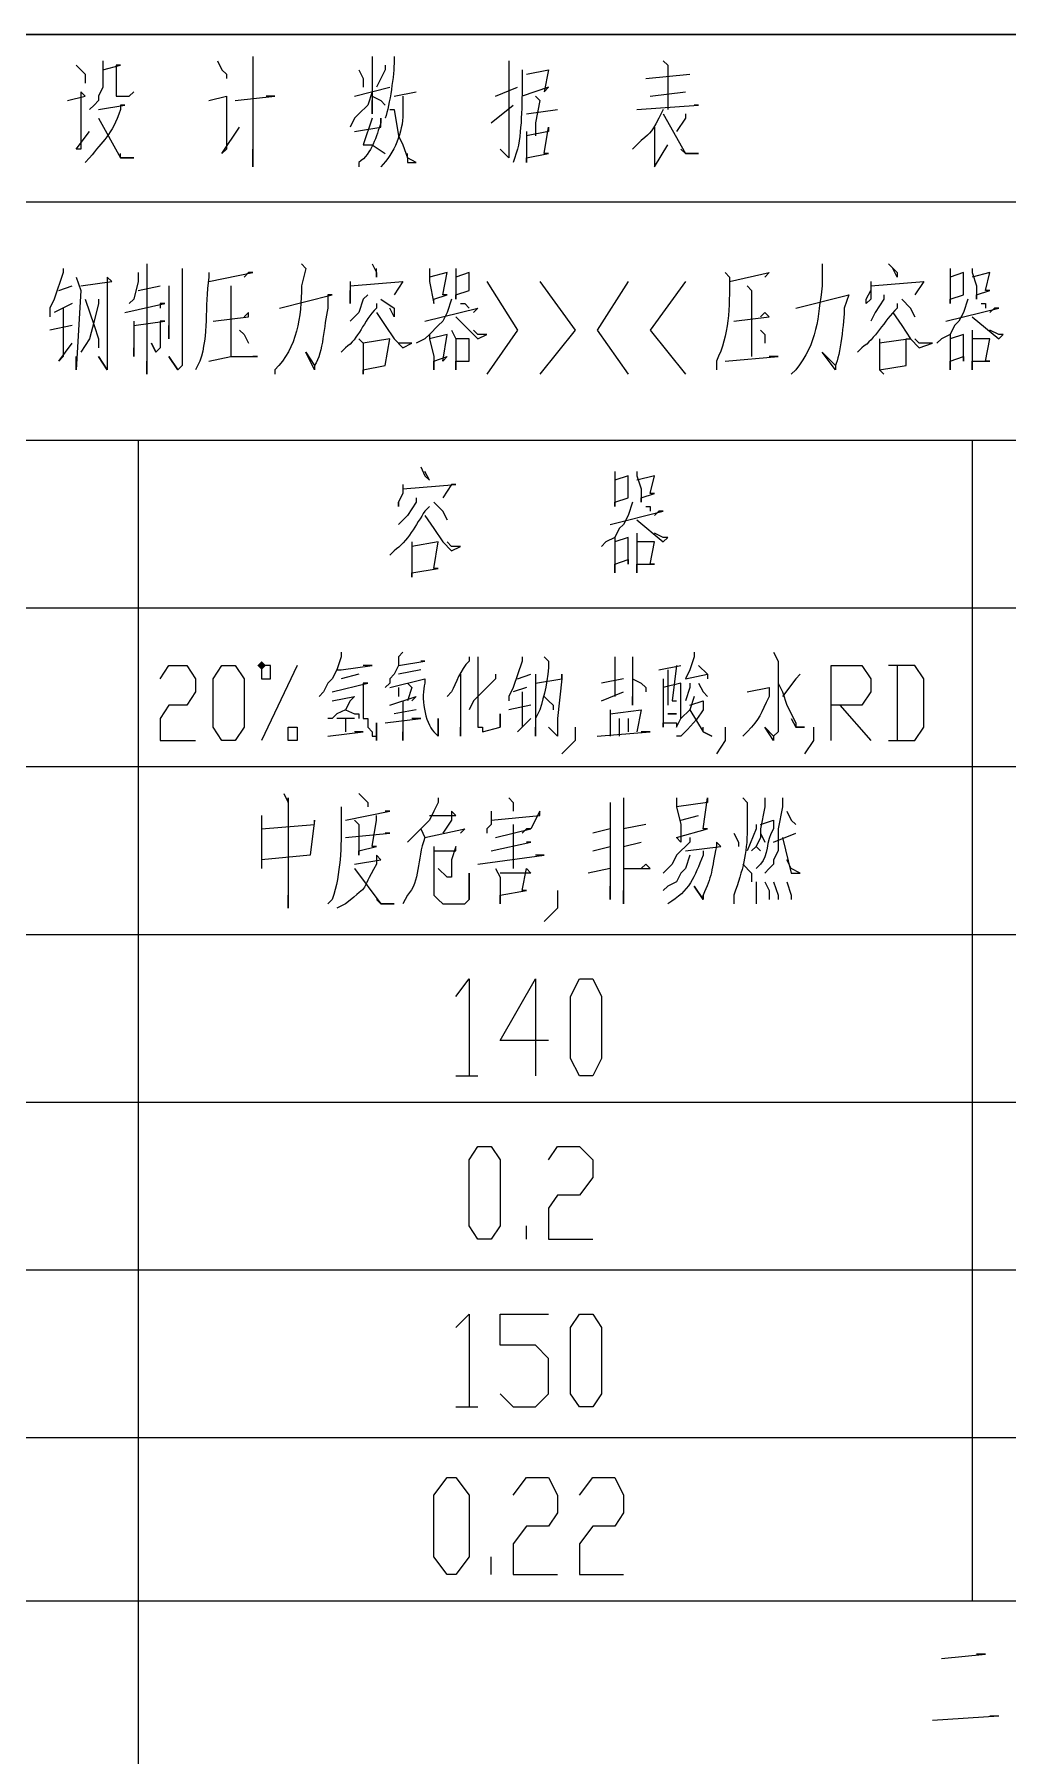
# Model space of a CAD drawing. Extents: x 14941 to 23337, y 2870 to 15192.
# Drawn here: x 22218 to 22831, y 14108 to 15192 of the extents above; entities that cross this region are included whole.
import ezdxf

# ---------------------------------------------------------------- set-up
doc = ezdxf.new("R2010")
doc.units = 0
doc.header["$LTSCALE"] = 8
doc.layers.add('1', color=1, linetype='Continuous')

msp = doc.modelspace()

# ---------------------------------------------------------------- hatches: boundary and pattern name
h = msp.add_hatch(color=0)
h.dxf.hatch_style = 2
h.paths.add_polyline_path([(22360.7, 14791.7), (22358, 14794.5), (22360.7, 14797.2), (22363.5, 14794.5)])

# ---------------------------------------------------------------- linework, layer by layer
at = {"layer": '1', "color": 0, "lineweight": 18}
for points in [[(14941.2, 2869.9), (14941.2, 15192.1), (23334.1, 15192.1)], [(23334.1, 11785.5), (23334.1, 15192.1), (21532, 15192.1), (21532, 10840)]]:
    msp.add_lwpolyline(points, dxfattribs=at)
at = {"layer": '1', "color": 0, "lineweight": 5}
for points in [[(22260.6, 15175.4), (22260.6, 15169.9), (22260.6, 15164.3), (22260.6, 15158.8), (22257.8, 15153.2), (22257.8, 15150.4), (22255.1, 15147.6), (22252.3, 15144.8)], [(22332.9, 15175.4), (22335.7, 15169.9), (22338.5, 15167.1), (22338.5, 15164.3)], [(22355.2, 15178.2), (22355.2, 15108.7), (22355.2, 15119.8)], [(22430.3, 15178.2), (22430.3, 15172.7), (22430.3, 15142.1), (22430.3, 15147.6), (22430.3, 15150.4)], [(22516.5, 15175.4), (22516.5, 15172.7), (22516.5, 15172.7), (22516.5, 15114.3), (22510.9, 15119.8), (22516.5, 15114.3)], [(22613.8, 15175.4), (22616.6, 15172.7), (22616.6, 15144.8)], [(22243.9, 15172.7), (22249.5, 15167.1), (22249.5, 15161.5)], [(22260.6, 15169.9), (22271.7, 15172.7), (22269, 15172.7), (22269, 15169.9), (22269, 15158.8), (22269, 15156), (22269, 15153.2), (22271.7, 15153.2), (22274.5, 15153.2), (22277.3, 15153.2), (22277.3, 15153.2), (22280.1, 15156)], [(22421.9, 15169.9), (22424.7, 15164.3), (22424.7, 15158.8)], [(22438.6, 15172.7), (22438.6, 15169.9), (22433, 15158.8)], [(22527.6, 15167.1), (22541.5, 15169.9), (22541.5, 15169.9), (22538.7, 15156), (22541.5, 15158.8), (22524.8, 15153.2)], [(22602.7, 15164.3), (22630.5, 15167.1)], [(22238.4, 15150.4), (22249.5, 15153.2), (22246.7, 15156), (22246.7, 15150.4), (22246.7, 15119.8), (22243.9, 15119.8), (22252.3, 15130.9)], [(22327.4, 15150.4), (22338.5, 15153.2), (22338.5, 15153.2), (22338.5, 15119.8), (22335.7, 15117), (22346.8, 15133.7)], [(22344.1, 15150.4), (22369.1, 15153.2), (22366.3, 15153.2), (22363.5, 15153.2)], [(22430.3, 15156), (22427.5, 15147.6), (22421.9, 15142.1), (22419.1, 15139.3), (22416.4, 15133.7)], [(22419.1, 15153.2), (22441.4, 15158.8)], [(22430.3, 15153.2), (22435.8, 15150.4), (22438.6, 15147.6)], [(22444.2, 15153.2), (22458.1, 15156)], [(22508.1, 15153.2), (22522, 15158.8)], [(22533.2, 15153.2), (22535.9, 15150.4), (22533.2, 15136.5), (22533.2, 15128.2)], [(22605.5, 15153.2), (22627.7, 15156)], [(22441.4, 15144.8), (22444.2, 15144.8), (22446.9, 15128.2), (22449.7, 15122.6), (22452.5, 15114.3), (22452.5, 15111.5), (22458.1, 15111.5), (22452.5, 15114.3), (22452.5, 15117)], [(22505.3, 15136.5), (22519.2, 15147.6)], [(22527.6, 15142.1), (22547.1, 15144.8)], [(22597.1, 15144.8), (22636, 15147.6), (22633.3, 15147.6), (22633.3, 15147.6)], [(22613.8, 15142.1), (22627.7, 15117), (22636, 15117), (22627.7, 15117), (22624.9, 15119.8)], [(22627.7, 15142.1), (22627.7, 15139.3), (22622.1, 15130.9)], [(22257.8, 15139.3), (22257.8, 15139.3), (22271.7, 15114.3), (22280.1, 15114.3), (22271.7, 15114.3), (22271.7, 15117)], [(22430.3, 15139.3), (22424.7, 15122.6), (22427.5, 15122.6), (22430.3, 15122.6), (22438.6, 15117)], [(22527.6, 15130.9), (22527.6, 15128.2), (22527.6, 15111.5), (22527.6, 15114.3), (22541.5, 15117), (22538.7, 15117), (22541.5, 15133.7), (22541.5, 15130.9), (22527.6, 15128.2)], [(22608.2, 15133.7), (22608.2, 15130.9), (22608.2, 15111.5), (22608.2, 15108.7), (22616.6, 15122.6)], [(23334.1, 15086.4), (21532, 15086.4)], [(22235.6, 15044.7), (22235.6, 15042), (22230, 15025.3), (22227.3, 15019.7), (22227.3, 15014.1)], [(22288.4, 15047.5), (22288.4, 14978), (22288.4, 14980.8), (22288.4, 14986.3)], [(22310.7, 15044.7), (22310.7, 14983.6), (22307.9, 14980.8), (22307.9, 14980.8), (22302.3, 14989.1), (22307.9, 14980.8)], [(22430.3, 15047.5), (22433, 15042), (22433, 15039.2), (22433, 15044.7)], [(22466.4, 15044.7), (22466.4, 15039.2), (22466.4, 15036.4), (22469.2, 15022.5), (22469.2, 15025.3), (22477.5, 15028), (22474.8, 15028), (22477.5, 15042), (22477.5, 15042), (22466.4, 15039.2)], [(22483.1, 15044.7), (22483.1, 15042), (22483.1, 15025.3), (22483.1, 15028), (22491.4, 15030.8), (22491.4, 15030.8), (22491.4, 15042), (22491.4, 15042), (22483.1, 15039.2)], [(22755.6, 15047.5), (22761.2, 15042), (22761.2, 15039.2), (22758.4, 15044.7)], [(22794.6, 15044.7), (22794.6, 15039.2), (22794.6, 15022.5), (22794.6, 15025.3), (22802.9, 15028), (22802.9, 15028), (22802.9, 15042), (22802.9, 15042), (22794.6, 15039.2)], [(22808.5, 15044.7), (22808.5, 15042), (22811.2, 15033.6), (22811.2, 15025.3), (22811.2, 15028), (22819.6, 15030.8), (22816.8, 15030.8), (22819.6, 15042), (22819.6, 15042), (22808.5, 15039.2)], [(22232.8, 15030.8), (22241.2, 15033.6)], [(22243.9, 15039.2), (22246.7, 15030.8), (22243.9, 14980.8), (22243.9, 14983.6), (22243.9, 14989.1)], [(22246.7, 15033.6), (22266.2, 15036.4), (22263.4, 15039.2), (22263.4, 15033.6), (22263.4, 14983.6), (22263.4, 14980.8), (22257.8, 14989.1), (22263.4, 14980.8)], [(22282.9, 15042), (22282.9, 15036.4), (22280.1, 15025.3), (22277.3, 15022.5)], [(22282.9, 15030.8), (22296.8, 15033.6)], [(22302.3, 15033.6), (22302.3, 15030.8), (22302.3, 15000.2), (22302.3, 15005.8), (22302.3, 15008.6)], [(22327.4, 15036.4), (22355.2, 15042), (22352.4, 15042), (22349.6, 15039.2)], [(22341.3, 15033.6), (22341.3, 15030.8), (22341.3, 15030.8), (22341.3, 14989.1)], [(22416.4, 15036.4), (22416.4, 15030.8), (22416.4, 15025.3), (22416.4, 15022.5), (22416.4, 15025.3), (22416.4, 15030.8)], [(22416.4, 15033.6), (22449.7, 15036.4), (22449.7, 15036.4), (22444.2, 15028)], [(22502.6, 15036.4), (22522, 15005.8), (22502.6, 14978)], [(22535.9, 15036.4), (22558.2, 15005.8), (22535.9, 14978)], [(22591.6, 15036.4), (22572.1, 15005.8), (22591.6, 14978)], [(22627.7, 15036.4), (22605.5, 15005.8), (22627.7, 14978)], [(22655.5, 15036.4), (22680.5, 15042), (22680.5, 15042), (22677.8, 15039.2)], [(22666.6, 15033.6), (22669.4, 15030.8), (22669.4, 15030.8), (22669.4, 14989.1)], [(22744.5, 15036.4), (22744.5, 15033.6), (22744.5, 15030.8), (22744.5, 15025.3), (22741.7, 15022.5), (22741.7, 15025.3), (22744.5, 15030.8)], [(22744.5, 15033.6), (22777.9, 15036.4), (22777.9, 15036.4), (22772.3, 15028)], [(22241.2, 15022.5), (22230, 15016.9)], [(22257.8, 15025.3), (22257.8, 15022.5), (22255.1, 15011.4), (22252.3, 15000.2), (22246.7, 14991.9)], [(22249.5, 15025.3), (22255.1, 15008.6), (22255.1, 15008.6), (22257.8, 15000.2), (22257.8, 14997.5), (22257.8, 14994.7)], [(22274.5, 15016.9), (22299.6, 15022.5), (22296.8, 15022.5), (22296.8, 15019.7)], [(22427.5, 15028), (22424.7, 15025.3), (22421.9, 15016.9), (22416.4, 15011.4)], [(22435.8, 15025.3), (22444.2, 15019.7), (22444.2, 15014.1), (22441.4, 15019.7)], [(22480.3, 15025.3), (22477.5, 15016.9), (22474.8, 15011.4), (22472, 15008.6), (22466.4, 15003), (22463.6, 15000.2), (22458.1, 14997.5)], [(22485.9, 15022.5), (22488.7, 15022.5), (22491.4, 15019.7)], [(22752.8, 15028), (22752.8, 15025.3), (22747.3, 15016.9), (22744.5, 15011.4)], [(22764, 15025.3), (22769.5, 15019.7), (22772.3, 15014.1), (22769.5, 15019.7)], [(22805.7, 15025.3), (22802.9, 15016.9), (22800.1, 15011.4), (22797.3, 15008.6), (22794.6, 15003), (22789, 15000.2), (22786.2, 14997.5)], [(22814, 15022.5), (22816.8, 15022.5), (22816.8, 15019.7)], [(22235.6, 15019.7), (22235.6, 14989.1), (22232.8, 14986.3), (22241.2, 14997.5)], [(22280.1, 15011.4), (22280.1, 15005.8), (22280.1, 14989.1), (22280.1, 14991.9), (22280.1, 14994.7)], [(22280.1, 15008.6), (22299.6, 15011.4), (22296.8, 15011.4), (22296.8, 15008.6), (22296.8, 15000.2), (22296.8, 14994.7), (22294, 14991.9), (22294, 14991.9), (22291.2, 14997.5), (22294, 14991.9)], [(22330.1, 15011.4), (22352.4, 15014.1), (22352.4, 15016.9), (22349.6, 15014.1)], [(22433, 15016.9), (22438.6, 15008.6), (22444.2, 15000.2), (22449.7, 14994.7), (22455.3, 14997.5), (22446.9, 14997.5), (22444.2, 15000.2)], [(22463.6, 15011.4), (22497, 15019.7), (22497, 15019.7), (22494.2, 15016.9)], [(22483.1, 15014.1), (22497, 15000.2), (22502.6, 15003), (22497, 15003), (22494.2, 15005.8)], [(22658.3, 15011.4), (22680.5, 15014.1), (22677.8, 15016.9), (22675, 15014.1)], [(22758.4, 15016.9), (22764, 15008.6), (22769.5, 15000.2), (22775.1, 14994.7), (22783.4, 14997.5), (22775.1, 14997.5), (22772.3, 15000.2)], [(22791.8, 15011.4), (22825.2, 15019.7), (22822.4, 15019.7), (22819.6, 15016.9)], [(22808.5, 15014.1), (22825.2, 15000.2), (22827.9, 15003), (22825.2, 15003), (22819.6, 15005.8)], [(22241.2, 15008.6), (22227.3, 15005.8)], [(22346.8, 15005.8), (22349.6, 15003), (22352.4, 14997.5)], [(22421.9, 15000.2), (22424.7, 14997.5), (22424.7, 14980.8), (22424.7, 14978), (22424.7, 14980.8), (22438.6, 14983.6), (22438.6, 14983.6), (22441.4, 15000.2), (22441.4, 15000.2), (22424.7, 14997.5)], [(22466.4, 15003), (22466.4, 15000.2), (22469.2, 14989.1), (22469.2, 14980.8), (22469.2, 14986.3), (22477.5, 14989.1), (22474.8, 14986.3), (22477.5, 15003), (22477.5, 15003), (22466.4, 15000.2)], [(22480.3, 15005.8), (22483.1, 15000.2), (22483.1, 14980.8), (22483.1, 14986.3), (22491.4, 14986.3), (22491.4, 14986.3), (22491.4, 15000.2), (22491.4, 15000.2), (22483.1, 15000.2)], [(22675, 15005.8), (22677.8, 15003), (22677.8, 15000.2), (22677.8, 14997.5)], [(22750.1, 15000.2), (22750.1, 14997.5), (22750.1, 14980.8), (22752.8, 14978), (22750.1, 14980.8), (22766.8, 14983.6), (22766.8, 14983.6), (22766.8, 15000.2), (22769.5, 15000.2), (22750.1, 14997.5)], [(22794.6, 15003), (22794.6, 15000.2), (22794.6, 14980.8), (22794.6, 14986.3), (22802.9, 14989.1), (22802.9, 14986.3), (22802.9, 15003), (22802.9, 15003), (22794.6, 15000.2)], [(22808.5, 15005.8), (22808.5, 15000.2), (22808.5, 14980.8), (22808.5, 14986.3), (22819.6, 14986.3), (22816.8, 14986.3), (22819.6, 15000.2), (22819.6, 15000.2), (22808.5, 15000.2)], [(22327.4, 14986.3), (22341.3, 14989.1), (22358, 14989.1), (22358, 14989.1), (22355.2, 14989.1)], [(22652.7, 14986.3), (22686.1, 14989.1), (22683.3, 14989.1), (22680.5, 14989.1)], [(23334.1, 14936.3), (21532, 14936.3)], [(22282.9, 14936.3), (22282.9, 10945.7)], [(22808.5, 14936.3), (22808.5, 14204.9)], [(22460.9, 14919.6), (22463.6, 14914), (22466.4, 14911.2), (22463.6, 14916.8)], [(22583.2, 14916.8), (22583.2, 14911.2), (22583.2, 14908.5), (22583.2, 14894.6), (22583.2, 14897.3), (22591.6, 14900.1), (22591.6, 14900.1), (22591.6, 14914), (22591.6, 14914), (22583.2, 14911.2)], [(22597.1, 14916.8), (22597.1, 14914), (22599.9, 14905.7), (22599.9, 14897.3), (22599.9, 14900.1), (22608.2, 14902.9), (22605.5, 14902.9), (22608.2, 14914), (22608.2, 14914), (22597.1, 14911.2)], [(22449.7, 14908.5), (22449.7, 14902.9), (22446.9, 14897.3), (22446.9, 14894.6), (22446.9, 14897.3), (22449.7, 14902.9)], [(22449.7, 14905.7), (22483.1, 14908.5), (22480.3, 14908.5), (22474.8, 14900.1)], [(22458.1, 14900.1), (22458.1, 14897.3), (22452.5, 14889), (22446.9, 14883.4)], [(22469.2, 14897.3), (22474.8, 14891.8), (22477.5, 14886.2), (22474.8, 14891.8)], [(22594.3, 14897.3), (22591.6, 14889), (22588.8, 14883.4), (22586, 14880.7), (22583.2, 14875.1), (22577.6, 14872.3), (22574.9, 14869.5)], [(22580.4, 14883.4), (22613.8, 14891.8), (22611, 14891.8), (22608.2, 14889)], [(22602.7, 14894.6), (22605.5, 14894.6), (22605.5, 14891.8)], [(22463.6, 14889), (22469.2, 14880.7), (22474.8, 14872.3), (22480.3, 14866.8), (22485.9, 14869.5), (22480.3, 14869.5), (22477.5, 14872.3)], [(22597.1, 14886.2), (22613.8, 14872.3), (22616.6, 14875.1), (22613.8, 14875.1), (22608.2, 14877.9)], [(22455.3, 14872.3), (22455.3, 14869.5), (22455.3, 14852.8), (22455.3, 14850.1), (22455.3, 14852.8), (22472, 14855.6), (22469.2, 14855.6), (22472, 14872.3), (22472, 14872.3), (22455.3, 14869.5)], [(22583.2, 14875.1), (22583.2, 14872.3), (22583.2, 14861.2), (22583.2, 14852.8), (22583.2, 14858.4), (22591.6, 14861.2), (22591.6, 14858.4), (22591.6, 14875.1), (22591.6, 14875.1), (22583.2, 14872.3)], [(22597.1, 14877.9), (22597.1, 14872.3), (22597.1, 14852.8), (22597.1, 14858.4), (22608.2, 14858.4), (22605.5, 14858.4), (22608.2, 14872.3), (22608.2, 14872.3), (22597.1, 14872.3)], [(23334.1, 14830.6), (21532, 14830.6)], [(22296.8, 14786.1), (22302.3, 14794.5), (22313.5, 14794.5), (22319, 14786.1), (22319, 14777.8), (22313.5, 14769.4), (22302.3, 14769.4), (22296.8, 14761.1), (22296.8, 14747.2), (22319, 14747.2)], [(22335.7, 14747.2), (22330.1, 14755.5), (22330.1, 14786.1), (22335.7, 14794.5), (22344.1, 14794.5), (22349.6, 14786.1), (22349.6, 14755.5), (22344.1, 14747.2), (22335.7, 14747.2)], [(22366.3, 14794.5), (22360.7, 14794.5), (22360.7, 14786.1), (22366.3, 14786.1), (22366.3, 14794.5)], [(22383, 14794.5), (22360.7, 14747.2)], [(22410.8, 14802.8), (22410.8, 14800), (22408, 14791.7), (22405.2, 14786.1), (22402.5, 14783.3), (22399.7, 14777.8), (22396.9, 14775)], [(22408, 14791.7), (22410.8, 14791.7), (22430.3, 14794.5), (22427.5, 14794.5), (22424.7, 14794.5)], [(22449.7, 14802.8), (22446.9, 14800), (22446.9, 14794.5), (22444.2, 14788.9), (22441.4, 14786.1), (22441.4, 14783.3), (22438.6, 14780.5)], [(22446.9, 14794.5), (22463.6, 14797.2), (22463.6, 14797.2), (22460.9, 14797.2)], [(22497, 14800), (22497, 14797.2), (22497, 14791.7), (22497, 14761.1), (22497, 14758.3), (22497, 14755.5), (22497, 14755.5), (22499.8, 14755.5), (22499.8, 14752.7), (22510.9, 14755.5), (22510.9, 14755.5), (22510.9, 14763.9), (22510.9, 14755.5)], [(22524.8, 14800), (22524.8, 14797.2), (22519.2, 14780.5), (22516.5, 14775), (22516.5, 14772.2)], [(22583.2, 14800), (22583.2, 14797.2), (22583.2, 14797.2), (22583.2, 14775)], [(22594.3, 14800), (22594.3, 14797.2), (22594.3, 14797.2), (22594.3, 14769.4), (22594.3, 14772.2), (22594.3, 14775)], [(22611, 14791.7), (22624.9, 14794.5)], [(22622.1, 14794.5), (22619.4, 14772.2), (22622.1, 14772.2), (22622.1, 14772.2)], [(22633.3, 14802.8), (22633.3, 14800), (22630.5, 14791.7), (22627.7, 14786.1), (22627.7, 14786.1), (22641.6, 14788.9), (22636, 14794.5)], [(22683.3, 14802.8), (22686.1, 14797.2), (22686.1, 14752.7), (22683.3, 14750), (22683.3, 14747.2), (22677.8, 14755.5), (22683.3, 14750)], [(22719.5, 14747.2), (22719.5, 14794.5), (22738.9, 14794.5), (22744.5, 14786.1), (22744.5, 14777.8), (22738.9, 14769.4), (22719.5, 14769.4)], [(22755.6, 14747.2), (22772.3, 14747.2), (22777.9, 14755.5), (22777.9, 14786.1), (22772.3, 14794.5), (22755.6, 14794.5)], [(22761.2, 14794.5), (22761.2, 14747.2)], [(22405.2, 14777.8), (22427.5, 14783.3), (22424.7, 14783.3), (22424.7, 14780.5), (22424.7, 14769.4), (22424.7, 14766.6), (22424.7, 14761.1), (22427.5, 14761.1), (22427.5, 14758.3), (22427.5, 14755.5), (22430.3, 14752.7), (22430.3, 14750), (22433, 14750), (22433, 14747.2), (22433, 14758.3), (22433, 14750)], [(22421.9, 14788.9), (22410.8, 14786.1)], [(22460.9, 14791.7), (22460.9, 14791.7), (22446.9, 14788.9)], [(22452.5, 14783.3), (22455.3, 14780.5), (22452.5, 14772.2)], [(22485.9, 14788.9), (22485.9, 14750), (22485.9, 14755.5)], [(22508.1, 14788.9), (22508.1, 14786.1), (22502.6, 14780.5), (22499.8, 14777.8), (22497, 14775), (22494.2, 14772.2), (22491.4, 14766.6)], [(22522, 14786.1), (22530.4, 14788.9)], [(22533.2, 14788.9), (22533.2, 14750), (22533.2, 14755.5)], [(22533.2, 14783.3), (22549.8, 14786.1), (22549.8, 14788.9), (22549.8, 14786.1), (22547.1, 14761.1), (22547.1, 14752.7), (22547.1, 14750), (22547.1, 14750), (22541.5, 14755.5), (22547.1, 14750)], [(22588.8, 14786.1), (22574.9, 14783.3)], [(22594.3, 14786.1), (22599.9, 14783.3), (22602.7, 14780.5), (22602.7, 14777.8)], [(22613.8, 14786.1), (22613.8, 14755.5), (22613.8, 14758.3), (22622.1, 14758.3), (22622.1, 14755.5), (22624.9, 14761.1), (22624.9, 14783.3), (22624.9, 14783.3), (22613.8, 14780.5)], [(22616.6, 14791.7), (22616.6, 14775), (22616.6, 14769.4), (22616.6, 14769.4)], [(22630.5, 14783.3), (22630.5, 14780.5), (22627.7, 14772.2)], [(22636, 14783.3), (22638.8, 14777.8), (22641.6, 14775)], [(22641.6, 14788.9), (22641.6, 14786.1), (22641.6, 14786.1)], [(22686.1, 14783.3), (22688.9, 14777.8), (22691.7, 14769.4), (22697.2, 14758.3), (22697.2, 14755.5), (22702.8, 14755.5), (22697.2, 14755.5)], [(22700, 14788.9), (22697.2, 14786.1), (22688.9, 14775)], [(22405.2, 14772.2), (22419.1, 14775), (22419.1, 14775), (22416.4, 14772.2), (22413.6, 14766.6), (22408, 14763.9), (22405.2, 14761.1), (22402.5, 14761.1)], [(22441.4, 14769.4), (22458.1, 14775), (22458.1, 14775), (22455.3, 14772.2)], [(22446.9, 14780.5), (22446.9, 14777.8), (22446.9, 14775)], [(22449.7, 14772.2), (22449.7, 14747.2), (22449.7, 14752.7)], [(22527.6, 14780.5), (22519.2, 14777.8)], [(22524.8, 14777.8), (22524.8, 14755.5), (22522, 14752.7), (22530.4, 14761.1)], [(22538.7, 14775), (22541.5, 14772.2), (22544.3, 14769.4), (22544.3, 14766.6)], [(22574.9, 14772.2), (22588.8, 14777.8)], [(22633.3, 14775), (22630.5, 14766.6), (22624.9, 14761.1)], [(22419.1, 14761.1), (22408, 14761.1)], [(22413.6, 14766.6), (22419.1, 14763.9), (22421.9, 14763.9), (22421.9, 14761.1)], [(22413.6, 14761.1), (22413.6, 14752.7)], [(22438.6, 14758.3), (22460.9, 14761.1), (22458.1, 14761.1), (22455.3, 14761.1)], [(22458.1, 14766.6), (22444.2, 14763.9)], [(22530.4, 14769.4), (22516.5, 14766.6)], [(22580.4, 14766.6), (22580.4, 14750)], [(22580.4, 14763.9), (22599.9, 14766.6), (22599.9, 14766.6), (22597.1, 14752.7)], [(22586, 14761.1), (22586, 14750)], [(22591.6, 14761.1), (22591.6, 14752.7)], [(22622.1, 14763.9), (22616.6, 14763.9)], [(22616.6, 14763.9), (22622.1, 14763.9)], [(22630.5, 14766.6), (22630.5, 14766.6), (22638.8, 14752.7), (22644.4, 14750), (22638.8, 14752.7), (22638.8, 14755.5)], [(22694.4, 14761.1), (22697.2, 14755.5)], [(22725, 14769.4), (22744.5, 14747.2)], [(22383, 14747.2), (22377.4, 14747.2), (22377.4, 14755.5), (22383, 14755.5), (22383, 14747.2)], [(22402.5, 14750), (22424.7, 14752.7), (22421.9, 14752.7), (22419.1, 14752.7)], [(22558.2, 14755.5), (22558.2, 14747.2), (22549.8, 14738.8)], [(22572.1, 14750), (22605.5, 14752.7), (22599.9, 14752.7)], [(22652.7, 14755.5), (22652.7, 14747.2), (22647.2, 14738.8)], [(22708.4, 14755.5), (22708.4, 14747.2), (22702.8, 14738.8)], [(23334.1, 14730.5), (21532, 14730.5)], [(22374.6, 14713.8), (22377.4, 14708.2), (22377.4, 14711), (22377.4, 14641.5), (22377.4, 14649.8)], [(22421.9, 14713.8), (22427.5, 14708.2), (22427.5, 14705.5)], [(22472, 14711), (22472, 14708.2), (22469.2, 14702.7), (22466.4, 14697.1), (22460.9, 14691.6), (22452.5, 14683.2)], [(22516.5, 14711), (22519.2, 14708.2), (22519.2, 14705.5), (22519.2, 14702.7)], [(22580.4, 14708.2), (22580.4, 14705.5), (22580.4, 14647.1), (22580.4, 14649.8), (22580.4, 14655.4)], [(22588.8, 14711), (22588.8, 14708.2), (22588.8, 14644.3), (22588.8, 14647.1), (22588.8, 14647.1), (22588.8, 14652.6)], [(22622.1, 14711), (22622.1, 14705.5), (22624.9, 14694.3), (22624.9, 14683.2), (22622.1, 14686), (22641.6, 14691.6), (22638.8, 14691.6), (22641.6, 14711), (22641.6, 14708.2), (22622.1, 14705.5)], [(22677.8, 14711), (22677.8, 14705.5), (22677.8, 14705.5), (22675, 14691.6), (22675, 14686), (22672.2, 14680.4), (22669.4, 14677.7)], [(22688.9, 14711), (22688.9, 14705.5), (22686.1, 14691.6), (22686.1, 14686), (22686.1, 14680.4), (22686.1, 14677.7), (22683.3, 14672.1), (22683.3, 14669.3), (22680.5, 14666.5), (22677.8, 14663.7)], [(22360.7, 14699.9), (22360.7, 14691.6), (22360.7, 14666.5)], [(22360.7, 14691.6), (22394.1, 14694.3), (22394.1, 14697.1), (22391.3, 14674.9), (22391.3, 14674.9), (22360.7, 14672.1)], [(22413.6, 14697.1), (22441.4, 14702.7), (22441.4, 14702.7), (22438.6, 14702.7)], [(22419.1, 14697.1), (22421.9, 14694.3), (22421.9, 14674.9), (22421.9, 14677.7), (22433, 14680.4), (22430.3, 14680.4), (22433, 14697.1), (22433, 14699.9)], [(22466.4, 14699.9), (22469.2, 14699.9), (22483.1, 14699.9), (22480.3, 14702.7), (22480.3, 14697.1), (22474.8, 14688.8)], [(22505.3, 14702.7), (22505.3, 14694.3), (22502.6, 14691.6), (22502.6, 14688.8)], [(22505.3, 14697.1), (22535.9, 14699.9), (22535.9, 14702.7), (22530.4, 14691.6)], [(22624.9, 14697.1), (22636, 14699.9)], [(22691.7, 14702.7), (22694.4, 14697.1), (22697.2, 14694.3)], [(22413.6, 14686), (22441.4, 14688.8), (22441.4, 14688.8), (22438.6, 14688.8)], [(22463.6, 14686), (22488.7, 14691.6), (22488.7, 14691.6), (22485.9, 14688.8)], [(22508.1, 14686), (22530.4, 14691.6), (22527.6, 14691.6), (22524.8, 14688.8)], [(22519.2, 14694.3), (22519.2, 14666.5)], [(22580.4, 14691.6), (22569.3, 14688.8)], [(22602.7, 14694.3), (22588.8, 14691.6)], [(22630.5, 14686), (22630.5, 14683.2), (22622.1, 14674.9), (22619.4, 14669.3), (22613.8, 14663.7)], [(22658.3, 14688.8), (22661.1, 14683.2), (22661.1, 14680.4)], [(22672.2, 14694.3), (22672.2, 14691.6), (22666.6, 14677.7)], [(22675, 14688.8), (22677.8, 14683.2)], [(22683.3, 14683.2), (22697.2, 14688.8)], [(22688.9, 14686), (22694.4, 14663.7), (22700, 14663.7), (22694.4, 14666.5), (22691.7, 14672.1)], [(22469.2, 14680.4), (22469.2, 14652.6), (22469.2, 14649.8), (22472, 14647.1), (22474.8, 14644.3), (22477.5, 14644.3), (22483.1, 14644.3), (22488.7, 14644.3), (22491.4, 14647.1), (22491.4, 14647.1), (22491.4, 14663.7), (22491.4, 14647.1)], [(22469.2, 14677.7), (22483.1, 14677.7), (22483.1, 14680.4), (22480.3, 14672.1), (22480.3, 14661), (22477.5, 14661), (22472, 14666.5), (22477.5, 14661)], [(22497, 14669.3), (22538.7, 14674.9), (22535.9, 14674.9), (22533.2, 14674.9)], [(22505.3, 14677.7), (22530.4, 14683.2), (22530.4, 14683.2), (22527.6, 14683.2)], [(22569.3, 14677.7), (22580.4, 14680.4)], [(22588.8, 14680.4), (22599.9, 14683.2)], [(22630.5, 14674.9), (22630.5, 14674.9), (22627.7, 14666.5), (22624.9, 14663.7), (22622.1, 14658.2), (22616.6, 14655.4), (22613.8, 14652.6)], [(22672.2, 14680.4), (22675, 14677.7)], [(22419.1, 14666.5), (22419.1, 14666.5), (22435.8, 14644.3), (22444.2, 14644.3), (22444.2, 14644.3), (22435.8, 14644.3), (22433, 14647.1)], [(22508.1, 14666.5), (22510.9, 14661), (22510.9, 14644.3), (22510.9, 14649.8), (22527.6, 14652.6), (22524.8, 14652.6), (22527.6, 14666.5), (22530.4, 14663.7), (22510.9, 14663.7)], [(22580.4, 14666.5), (22566.5, 14663.7)], [(22588.8, 14666.5), (22605.5, 14666.5), (22602.7, 14669.3), (22599.9, 14666.5)], [(22663.9, 14669.3), (22669.4, 14663.7), (22669.4, 14658.2)], [(22547.1, 14652.6), (22547.1, 14641.5), (22538.7, 14633.2)], [(22672.2, 14658.2), (22672.2, 14652.6), (22672.2, 14649.8), (22672.2, 14647.1), (22672.2, 14644.3)], [(22677.8, 14658.2), (22680.5, 14652.6), (22680.5, 14647.1)], [(22683.3, 14658.2), (22686.1, 14649.8), (22686.1, 14647.1)], [(22691.7, 14658.2), (22694.4, 14649.8), (22694.4, 14647.1)], [(23334.1, 14624.8), (21532, 14624.8)], [(22483.1, 14585.9), (22491.4, 14597), (22491.4, 14535.8)], [(22541.5, 14558.1), (22510.9, 14558.1), (22533.2, 14597), (22533.2, 14535.8)], [(22561, 14535.8), (22555.4, 14546.9), (22555.4, 14585.9), (22561, 14597), (22569.3, 14597), (22574.9, 14585.9), (22574.9, 14546.9), (22569.3, 14535.8), (22561, 14535.8)], [(22483.1, 14535.8), (22497, 14535.8)], [(23334.1, 14519.1), (21532, 14519.1)], [(22497, 14432.9), (22491.4, 14441.3), (22491.4, 14483), (22497, 14491.3), (22505.3, 14491.3), (22510.9, 14483), (22510.9, 14441.3), (22505.3, 14432.9), (22497, 14432.9)], [(22541.5, 14483), (22547.1, 14491.3), (22561, 14491.3), (22569.3, 14483), (22569.3, 14471.9), (22561, 14460.7), (22547.1, 14460.7), (22541.5, 14452.4), (22541.5, 14432.9), (22569.3, 14432.9)], [(22527.6, 14432.9), (22527.6, 14441.3)], [(23334.1, 14413.5), (21532, 14413.5)], [(22483.1, 14377.3), (22491.4, 14385.7), (22491.4, 14327.3)], [(22510.9, 14335.6), (22519.2, 14327.3), (22533.2, 14327.3), (22541.5, 14335.6), (22541.5, 14357.8), (22533.2, 14366.2), (22510.9, 14366.2), (22510.9, 14385.7), (22541.5, 14385.7)], [(22561, 14327.3), (22555.4, 14335.6), (22555.4, 14377.3), (22561, 14385.7), (22569.3, 14385.7), (22574.9, 14377.3), (22574.9, 14335.6), (22569.3, 14327.3), (22561, 14327.3)], [(22483.1, 14327.3), (22497, 14327.3)], [(23334.1, 14307.8), (21532, 14307.8)], [(22477.5, 14221.6), (22469.2, 14232.7), (22469.2, 14271.6), (22477.5, 14282.8), (22483.1, 14282.8), (22491.4, 14271.6), (22491.4, 14232.7), (22483.1, 14221.6), (22477.5, 14221.6)], [(22519.2, 14271.6), (22527.6, 14282.8), (22541.5, 14282.8), (22547.1, 14271.6), (22547.1, 14260.5), (22541.5, 14252.2), (22527.6, 14252.2), (22519.2, 14241), (22519.2, 14221.6), (22547.1, 14221.6)], [(22561, 14271.6), (22569.3, 14282.8), (22583.2, 14282.8), (22588.8, 14271.6), (22588.8, 14260.5), (22583.2, 14252.2), (22569.3, 14252.2), (22561, 14241), (22561, 14221.6), (22588.8, 14221.6)], [(22505.3, 14221.6), (22505.3, 14232.7)], [(23334.1, 14204.9), (21532, 14204.9)], [(22789, 14168.7), (22816.8, 14171.5), (22814, 14171.5), (22811.2, 14171.5)], [(22783.4, 14129.8), (22825.2, 14132.6)], [(22819.6, 14132.6), (22822.4, 14132.6), (22825.2, 14132.6)]]:
    msp.add_lwpolyline(points, dxfattribs=at)
for points, knots in [([(22444.2, 15178.2), (22444.2, 15178.2), (22444.2, 15175.4), (22444.2, 15175.4), (22444.2, 15167.1), (22441.4, 15147.6), (22438.6, 15139.3), (22438.6, 15139.3), (22438.6, 15139.3), (22438.6, 15139.3)], [0, 0, 0, 0, 1, 1, 1, 2, 2, 2, 3, 3, 3, 3]), ([(22524.8, 15169.9), (22524.8, 15169.9), (22524.8, 15167.1), (22524.8, 15167.1), (22524.8, 15150.4), (22524.8, 15133.7), (22522, 15119.8), (22522, 15119.8), (22519.2, 15111.5), (22519.2, 15111.5)], [0, 0, 0, 0, 1, 1, 1, 2, 2, 2, 3, 3, 3, 3]), ([(22449.7, 15153.2), (22449.7, 15153.2), (22449.7, 15142.1), (22449.7, 15142.1), (22449.7, 15130.9), (22444.2, 15117), (22435.8, 15108.7), (22435.8, 15108.7), (22435.8, 15108.7), (22435.8, 15108.7)], [0, 0, 0, 0, 1, 1, 1, 2, 2, 2, 3, 3, 3, 3]), ([(22257.8, 15144.8), (22257.8, 15144.8), (22274.5, 15147.6), (22274.5, 15147.6), (22274.5, 15147.6), (22271.7, 15147.6), (22271.7, 15147.6), (22271.7, 15147.6), (22271.7, 15144.8), (22271.7, 15144.8), (22266.2, 15128.2), (22260.6, 15125.4), (22252.3, 15114.3), (22252.3, 15114.3), (22249.5, 15111.5), (22249.5, 15111.5)], [0, 0, 0, 0, 1, 1, 1, 2, 2, 2, 3, 3, 3, 4, 4, 4, 5, 5, 5, 5]), ([(22613.8, 15144.8), (22613.8, 15144.8), (22611, 15139.3), (22611, 15139.3), (22605.5, 15128.2), (22605.5, 15130.9), (22597.1, 15122.6), (22597.1, 15122.6), (22594.3, 15119.8), (22594.3, 15119.8)], [0, 0, 0, 0, 1, 1, 1, 2, 2, 2, 3, 3, 3, 3]), ([(22419.1, 15130.9), (22419.1, 15130.9), (22435.8, 15133.7), (22435.8, 15133.7), (22435.8, 15133.7), (22435.8, 15139.3), (22435.8, 15139.3), (22435.8, 15139.3), (22435.8, 15136.5), (22435.8, 15136.5), (22433, 15128.2), (22430.3, 15117), (22421.9, 15111.5), (22421.9, 15111.5), (22421.9, 15108.7), (22421.9, 15108.7)], [0, 0, 0, 0, 1, 1, 1, 2, 2, 2, 3, 3, 3, 4, 4, 4, 5, 5, 5, 5]), ([(22385.8, 15047.5), (22385.8, 15047.5), (22388.5, 15044.7), (22388.5, 15044.7), (22388.5, 15044.7), (22388.5, 15044.7), (22388.5, 15044.7), (22388.5, 15044.7), (22385.8, 15033.6), (22385.8, 15033.6), (22385.8, 15014.1), (22383, 14994.7), (22369.1, 14980.8), (22369.1, 14980.8), (22369.1, 14978), (22369.1, 14978)], [0, 0, 0, 0, 1, 1, 1, 2, 2, 2, 3, 3, 3, 4, 4, 4, 5, 5, 5, 5]), ([(22713.9, 15047.5), (22713.9, 15047.5), (22713.9, 15044.7), (22713.9, 15044.7), (22713.9, 15044.7), (22713.9, 15044.7), (22713.9, 15044.7), (22713.9, 15044.7), (22713.9, 15033.6), (22713.9, 15033.6), (22711.1, 15014.1), (22711.1, 14997.5), (22697.2, 14980.8), (22697.2, 14980.8), (22694.4, 14978), (22694.4, 14978)], [0, 0, 0, 0, 1, 1, 1, 2, 2, 2, 3, 3, 3, 4, 4, 4, 5, 5, 5, 5]), ([(22327.4, 15042), (22327.4, 15042), (22327.4, 15039.2), (22327.4, 15039.2), (22324.6, 15019.7), (22327.4, 15003), (22321.8, 14986.3), (22321.8, 14986.3), (22319, 14980.8), (22319, 14980.8)], [0, 0, 0, 0, 1, 1, 1, 2, 2, 2, 3, 3, 3, 3]), ([(22652.7, 15042), (22652.7, 15042), (22655.5, 15039.2), (22655.5, 15039.2), (22655.5, 15019.7), (22655.5, 15003), (22647.2, 14986.3), (22647.2, 14986.3), (22647.2, 14980.8), (22647.2, 14980.8)], [0, 0, 0, 0, 1, 1, 1, 2, 2, 2, 3, 3, 3, 3]), ([(22371.9, 15019.7), (22371.9, 15019.7), (22405.2, 15028), (22405.2, 15028), (22405.2, 15028), (22402.5, 15028), (22402.5, 15028), (22402.5, 15028), (22402.5, 15019.7), (22402.5, 15019.7), (22399.7, 15008.6), (22399.7, 14991.9), (22394.1, 14983.6), (22394.1, 14983.6), (22394.1, 14980.8), (22394.1, 14980.8), (22394.1, 14980.8), (22388.5, 14991.9), (22388.5, 14991.9), (22388.5, 14991.9), (22394.1, 14983.6), (22394.1, 14983.6)], [0, 0, 0, 0, 1, 1, 1, 2, 2, 2, 3, 3, 3, 4, 4, 4, 5, 5, 5, 6, 6, 6, 7, 7, 7, 7]), ([(22433, 15022.5), (22433, 15022.5), (22433, 15019.7), (22433, 15019.7), (22424.7, 15011.4), (22421.9, 15000.2), (22413.6, 14994.7), (22413.6, 14994.7), (22410.8, 14991.9), (22410.8, 14991.9)], [0, 0, 0, 0, 1, 1, 1, 2, 2, 2, 3, 3, 3, 3]), ([(22697.2, 15019.7), (22697.2, 15019.7), (22730.6, 15028), (22730.6, 15028), (22730.6, 15028), (22730.6, 15028), (22730.6, 15028), (22730.6, 15028), (22727.8, 15019.7), (22727.8, 15019.7), (22727.8, 15011.4), (22725, 14989.1), (22722.3, 14983.6), (22722.3, 14983.6), (22722.3, 14980.8), (22722.3, 14980.8), (22722.3, 14980.8), (22713.9, 14991.9), (22713.9, 14991.9), (22713.9, 14991.9), (22722.3, 14983.6), (22722.3, 14983.6)], [0, 0, 0, 0, 1, 1, 1, 2, 2, 2, 3, 3, 3, 4, 4, 4, 5, 5, 5, 6, 6, 6, 7, 7, 7, 7]), ([(22761.2, 15022.5), (22761.2, 15022.5), (22761.2, 15019.7), (22761.2, 15019.7), (22752.8, 15011.4), (22747.3, 15000.2), (22738.9, 14994.7), (22738.9, 14994.7), (22736.2, 14991.9), (22736.2, 14991.9)], [0, 0, 0, 0, 1, 1, 1, 2, 2, 2, 3, 3, 3, 3]), ([(22466.4, 14894.6), (22466.4, 14894.6), (22463.6, 14891.8), (22463.6, 14891.8), (22458.1, 14883.4), (22452.5, 14872.3), (22444.2, 14866.8), (22444.2, 14866.8), (22441.4, 14864), (22441.4, 14864)], [0, 0, 0, 0, 1, 1, 1, 2, 2, 2, 3, 3, 3, 3]), ([(22491.4, 14800), (22491.4, 14800), (22491.4, 14797.2), (22491.4, 14797.2), (22485.9, 14791.7), (22483.1, 14783.3), (22480.3, 14777.8), (22480.3, 14777.8), (22477.5, 14775), (22477.5, 14775)], [0, 0, 0, 0, 1, 1, 1, 2, 2, 2, 3, 3, 3, 3]), ([(22538.7, 14800), (22538.7, 14800), (22541.5, 14797.2), (22541.5, 14797.2), (22541.5, 14786.1), (22538.7, 14775), (22535.9, 14766.6), (22535.9, 14766.6), (22533.2, 14761.1), (22533.2, 14761.1)], [0, 0, 0, 0, 1, 1, 1, 2, 2, 2, 3, 3, 3, 3]), ([(22441.4, 14780.5), (22441.4, 14780.5), (22463.6, 14786.1), (22463.6, 14786.1), (22463.6, 14786.1), (22463.6, 14786.1), (22463.6, 14786.1), (22463.6, 14786.1), (22463.6, 14783.3), (22463.6, 14783.3), (22460.9, 14775), (22463.6, 14758.3), (22469.2, 14752.7), (22469.2, 14752.7), (22472, 14750), (22472, 14750), (22472, 14750), (22472, 14761.1), (22472, 14761.1), (22472, 14761.1), (22472, 14750), (22472, 14750)], [0, 0, 0, 0, 1, 1, 1, 2, 2, 2, 3, 3, 3, 4, 4, 4, 5, 5, 5, 6, 6, 6, 7, 7, 7, 7]), ([(22630.5, 14769.4), (22630.5, 14769.4), (22638.8, 14772.2), (22638.8, 14772.2), (22638.8, 14772.2), (22638.8, 14766.6), (22638.8, 14766.6), (22636, 14761.1), (22630.5, 14755.5), (22624.9, 14750), (22624.9, 14750), (22622.1, 14750), (22622.1, 14750)], [0, 0, 0, 0, 1, 1, 1, 2, 2, 2, 3, 3, 3, 4, 4, 4, 4]), ([(22666.6, 14777.8), (22666.6, 14777.8), (22680.5, 14780.5), (22680.5, 14780.5), (22680.5, 14780.5), (22680.5, 14780.5), (22680.5, 14780.5), (22680.5, 14780.5), (22680.5, 14780.5), (22680.5, 14780.5), (22680.5, 14780.5), (22680.5, 14775), (22680.5, 14775), (22675, 14763.9), (22675, 14761.1), (22666.6, 14752.7), (22666.6, 14752.7), (22663.9, 14750), (22663.9, 14750)], [0, 0, 0, 0, 1, 1, 1, 2, 2, 2, 3, 3, 3, 4, 4, 4, 5, 5, 5, 6, 6, 6, 6]), ([(22663.9, 14711), (22663.9, 14711), (22666.6, 14708.2), (22666.6, 14708.2), (22666.6, 14708.2), (22666.6, 14708.2), (22666.6, 14708.2), (22666.6, 14708.2), (22666.6, 14691.6), (22666.6, 14691.6), (22666.6, 14674.9), (22663.9, 14666.5), (22658.3, 14649.8), (22658.3, 14649.8), (22658.3, 14644.3), (22658.3, 14644.3)], [0, 0, 0, 0, 1, 1, 1, 2, 2, 2, 3, 3, 3, 4, 4, 4, 5, 5, 5, 5]), ([(22410.8, 14705.5), (22410.8, 14705.5), (22410.8, 14697.1), (22410.8, 14697.1), (22410.8, 14680.4), (22410.8, 14663.7), (22405.2, 14647.1), (22405.2, 14647.1), (22402.5, 14644.3), (22402.5, 14644.3)], [0, 0, 0, 0, 1, 1, 1, 2, 2, 2, 3, 3, 3, 3]), ([(22675, 14694.3), (22675, 14694.3), (22683.3, 14697.1), (22683.3, 14697.1), (22683.3, 14697.1), (22683.3, 14697.1), (22683.3, 14697.1), (22683.3, 14697.1), (22683.3, 14691.6), (22683.3, 14691.6), (22677.8, 14683.2), (22680.5, 14674.9), (22675, 14669.3), (22675, 14669.3), (22672.2, 14666.5), (22672.2, 14666.5)], [0, 0, 0, 0, 1, 1, 1, 2, 2, 2, 3, 3, 3, 4, 4, 4, 5, 5, 5, 5]), ([(22460.9, 14691.6), (22460.9, 14691.6), (22463.6, 14686), (22463.6, 14686), (22458.1, 14672.1), (22460.9, 14658.2), (22452.5, 14649.8), (22452.5, 14649.8), (22449.7, 14644.3), (22449.7, 14644.3)], [0, 0, 0, 0, 1, 1, 1, 2, 2, 2, 3, 3, 3, 3]), ([(22419.1, 14669.3), (22419.1, 14669.3), (22435.8, 14672.1), (22435.8, 14672.1), (22435.8, 14672.1), (22433, 14674.9), (22433, 14674.9), (22433, 14674.9), (22433, 14669.3), (22433, 14669.3), (22421.9, 14649.8), (22430.3, 14658.2), (22413.6, 14644.3), (22413.6, 14644.3), (22408, 14641.5), (22408, 14641.5)], [0, 0, 0, 0, 1, 1, 1, 2, 2, 2, 3, 3, 3, 4, 4, 4, 5, 5, 5, 5]), ([(22638.8, 14677.7), (22638.8, 14677.7), (22638.8, 14674.9), (22638.8, 14674.9), (22633.3, 14661), (22630.5, 14652.6), (22616.6, 14644.3), (22616.6, 14644.3), (22616.6, 14644.3), (22616.6, 14644.3)], [0, 0, 0, 0, 1, 1, 1, 2, 2, 2, 3, 3, 3, 3]), ([(22627.7, 14677.7), (22627.7, 14677.7), (22627.7, 14677.7), (22627.7, 14677.7), (22627.7, 14677.7), (22650, 14680.4), (22650, 14680.4), (22650, 14680.4), (22647.2, 14683.2), (22647.2, 14683.2), (22647.2, 14683.2), (22647.2, 14680.4), (22647.2, 14680.4), (22644.4, 14666.5), (22644.4, 14661), (22638.8, 14649.8), (22638.8, 14649.8), (22638.8, 14647.1), (22638.8, 14647.1), (22638.8, 14647.1), (22633.3, 14655.4), (22633.3, 14655.4), (22633.3, 14655.4), (22638.8, 14647.1), (22638.8, 14647.1), (22638.8, 14647.1), (22638.8, 14649.8), (22638.8, 14649.8)], [0, 0, 0, 0, 1, 1, 1, 2, 2, 2, 3, 3, 3, 4, 4, 4, 5, 5, 5, 6, 6, 6, 7, 7, 7, 8, 8, 8, 9, 9, 9, 9])]:
    msp.add_open_spline(points, degree=3, knots=knots, dxfattribs=at)

doc.saveas('drawing.dxf')
